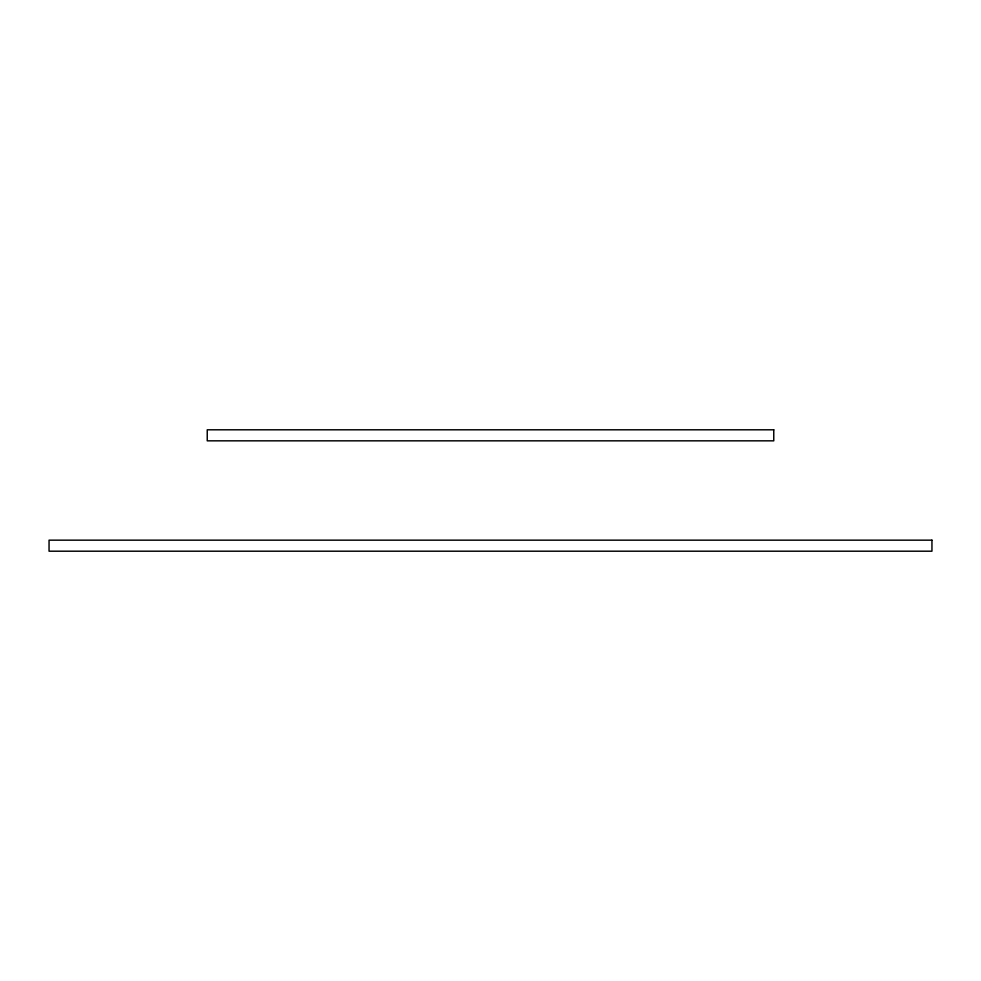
<?xml version="1.0" encoding="UTF-8"?>
<svg xmlns="http://www.w3.org/2000/svg" width="981" height="981" viewBox="0 0 981 981"><rect width="100%" height="100%" fill="white"/><g stroke="black" fill="none" stroke-linecap="round" stroke-linejoin="round"><path stroke-width="1.47" d="M773.764 429.801L207.236 429.801L207.236 440.837L773.764 440.837L773.764 429.801M931.95 540.163L49.05 540.163L49.05 551.199L931.95 551.199L931.95 540.163"/></g></svg>
